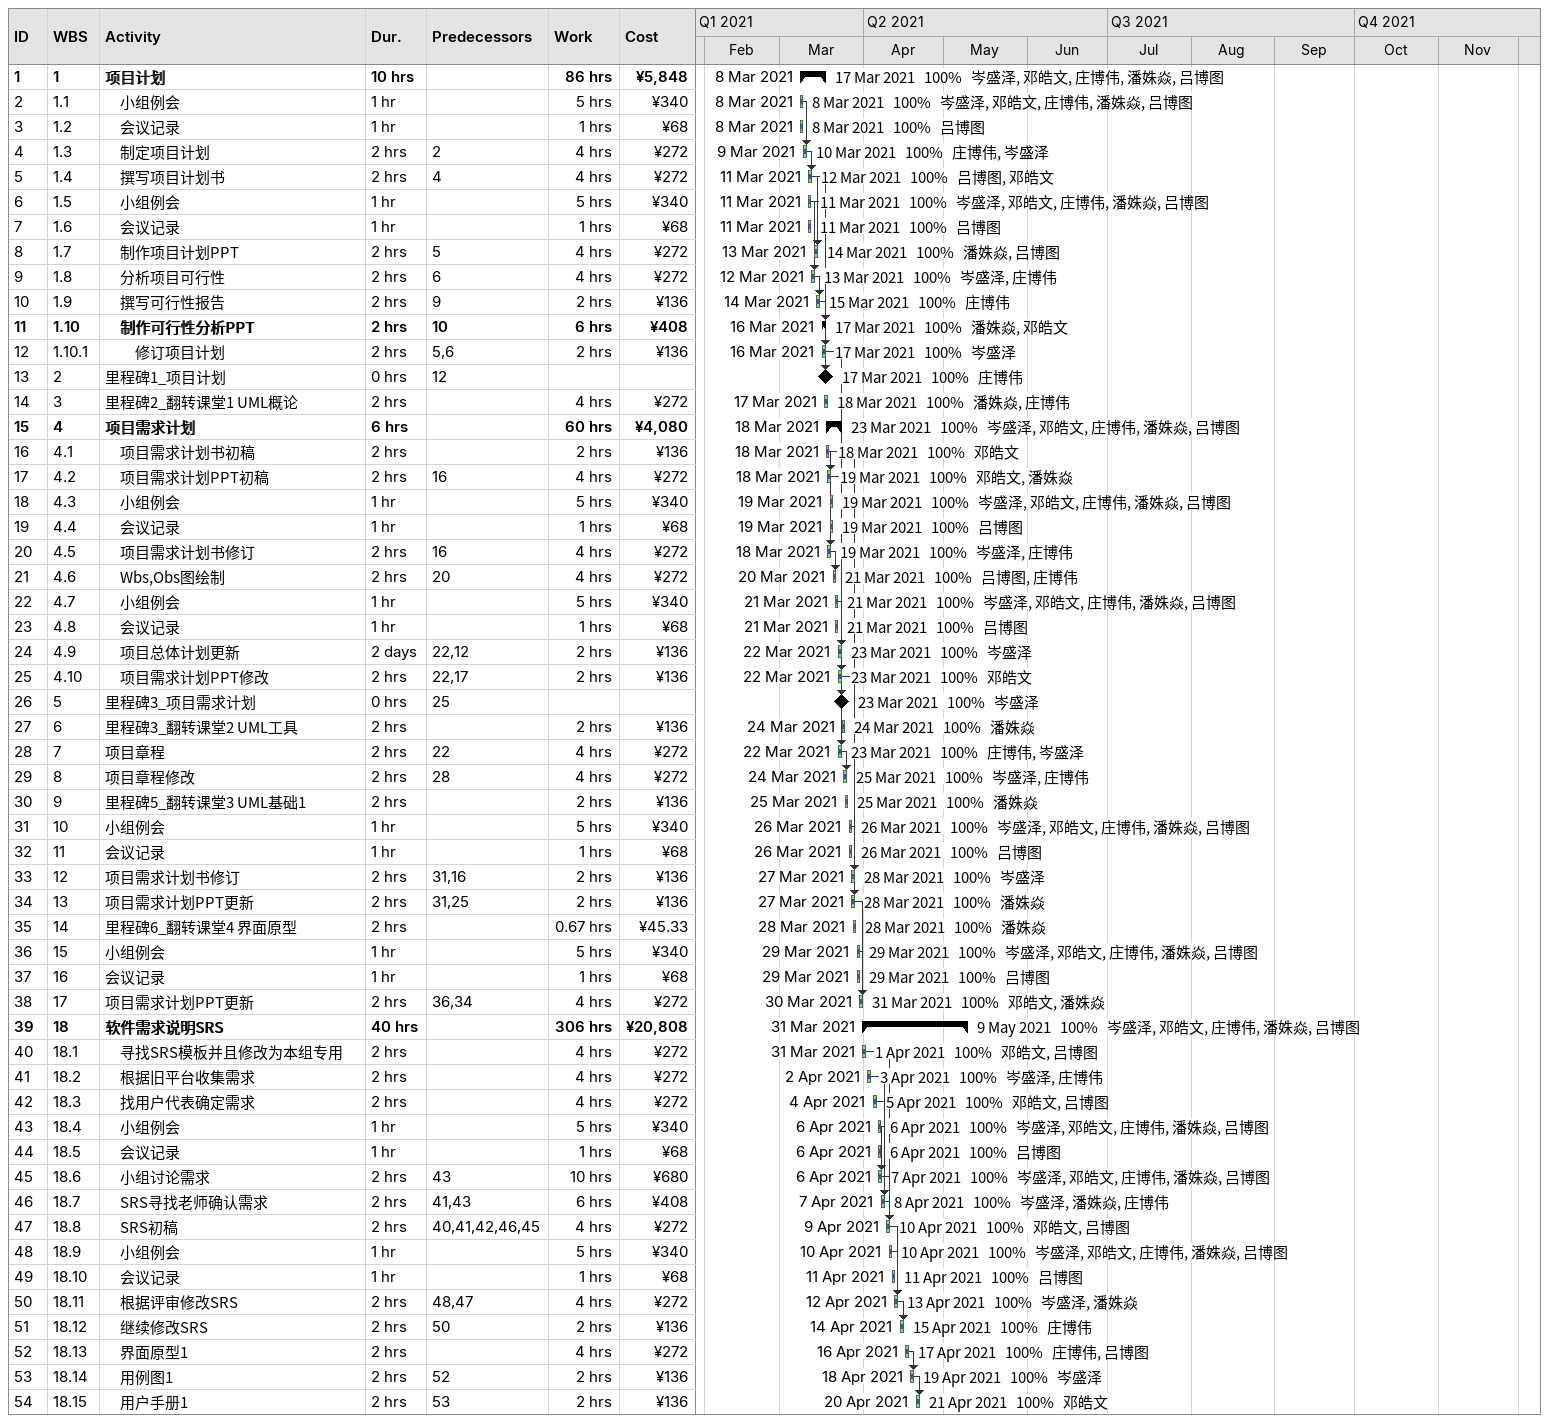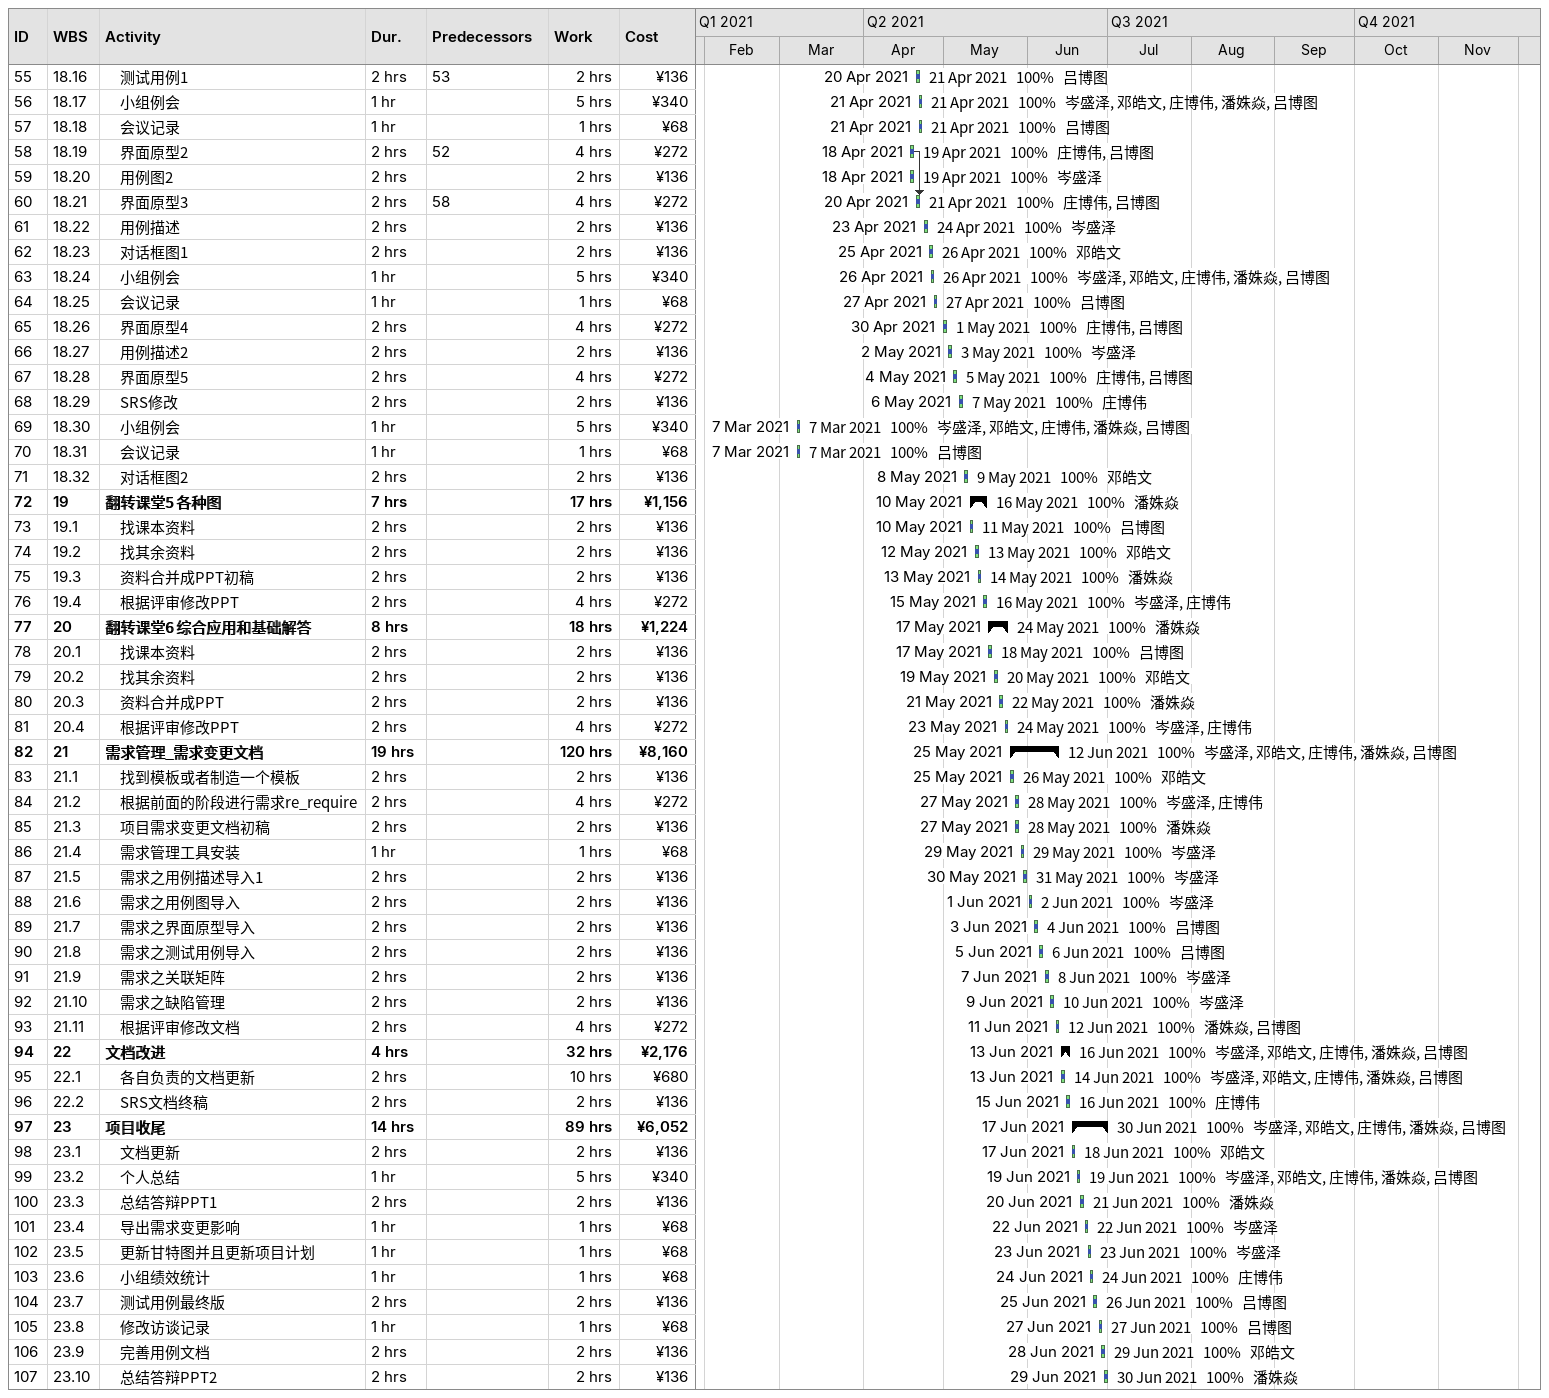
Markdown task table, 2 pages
| ID | WBS | Task | Duration | Start | Finish | Predecessors | Resources | % complete | Work (h) | Cost (¥) |
|---|---|---|---|---|---|---|---|---|---|---|
| 1 | 1 | **项目计划** | 10h | 2021-03-08 | 2021-03-17 |  | 岑盛泽, 邓皓文, 庄博伟, 潘姝焱, 吕博图 | 100 | 86 | 5848 |
| 2 | 1.1 | 小组例会 | 1h | 2021-03-08 | 2021-03-08 |  | 岑盛泽, 邓皓文, 庄博伟, 潘姝焱, 吕博图 | 100 | 5 | 340 |
| 3 | 1.2 | 会议记录 | 1h | 2021-03-08 | 2021-03-08 |  | 吕博图 | 100 | 1 | 68 |
| 4 | 1.3 | 制定项目计划 | 2h | 2021-03-09 | 2021-03-10 | 2 | 庄博伟, 岑盛泽 | 100 | 4 | 272 |
| 5 | 1.4 | 撰写项目计划书 | 2h | 2021-03-11 | 2021-03-12 | 4 | 吕博图, 邓皓文 | 100 | 4 | 272 |
| 6 | 1.5 | 小组例会 | 1h | 2021-03-11 | 2021-03-11 |  | 岑盛泽, 邓皓文, 庄博伟, 潘姝焱, 吕博图 | 100 | 5 | 340 |
| 7 | 1.6 | 会议记录 | 1h | 2021-03-11 | 2021-03-11 |  | 吕博图 | 100 | 1 | 68 |
| 8 | 1.7 | 制作项目计划PPT | 2h | 2021-03-13 | 2021-03-14 | 5 | 潘姝焱, 吕博图 | 100 | 4 | 272 |
| 9 | 1.8 | 分析项目可行性 | 2h | 2021-03-12 | 2021-03-13 | 6 | 岑盛泽, 庄博伟 | 100 | 4 | 272 |
| 10 | 1.9 | 撰写可行性报告 | 2h | 2021-03-14 | 2021-03-15 | 9 | 庄博伟 | 100 | 2 | 136 |
| 11 | 1.10 | **制作可行性分析PPT** | 2h | 2021-03-16 | 2021-03-17 | 10 | 潘姝焱, 邓皓文 | 100 | 6 | 408 |
| 12 | 1.10.1 | 修订项目计划 | 2h | 2021-03-16 | 2021-03-17 | 5, 6 | 岑盛泽 | 100 | 2 | 136 |
| 13 | 2 | 里程碑1_项目计划 | 0h | 2021-03-17 | 2021-03-17 | 12 | 庄博伟 | 100 |  |  |
| 14 | 3 | 里程碑2_翻转课堂1 UML概论 | 2h | 2021-03-17 | 2021-03-18 |  | 潘姝焱, 庄博伟 | 100 | 4 | 272 |
| 15 | 4 | **项目需求计划** | 6h | 2021-03-18 | 2021-03-23 |  | 岑盛泽, 邓皓文, 庄博伟, 潘姝焱, 吕博图 | 100 | 60 | 4080 |
| 16 | 4.1 | 项目需求计划书初稿 | 2h | 2021-03-18 | 2021-03-18 |  | 邓皓文 | 100 | 2 | 136 |
| 17 | 4.2 | 项目需求计划PPT初稿 | 2h | 2021-03-18 | 2021-03-19 | 16 | 邓皓文, 潘姝焱 | 100 | 4 | 272 |
| 18 | 4.3 | 小组例会 | 1h | 2021-03-19 | 2021-03-19 |  | 岑盛泽, 邓皓文, 庄博伟, 潘姝焱, 吕博图 | 100 | 5 | 340 |
| 19 | 4.4 | 会议记录 | 1h | 2021-03-19 | 2021-03-19 |  | 吕博图 | 100 | 1 | 68 |
| 20 | 4.5 | 项目需求计划书修订 | 2h | 2021-03-18 | 2021-03-19 | 16 | 岑盛泽, 庄博伟 | 100 | 4 | 272 |
| 21 | 4.6 | Wbs,Obs图绘制 | 2h | 2021-03-20 | 2021-03-21 | 20 | 吕博图, 庄博伟 | 100 | 4 | 272 |
| 22 | 4.7 | 小组例会 | 1h | 2021-03-21 | 2021-03-21 |  | 岑盛泽, 邓皓文, 庄博伟, 潘姝焱, 吕博图 | 100 | 5 | 340 |
| 23 | 4.8 | 会议记录 | 1h | 2021-03-21 | 2021-03-21 |  | 吕博图 | 100 | 1 | 68 |
| 24 | 4.9 | 项目总体计划更新 | 2d | 2021-03-22 | 2021-03-23 | 22, 12 | 岑盛泽 | 100 | 2 | 136 |
| 25 | 4.10 | 项目需求计划PPT修改 | 2h | 2021-03-22 | 2021-03-23 | 22, 17 | 邓皓文 | 100 | 2 | 136 |
| 26 | 5 | 里程碑3_项目需求计划 | 0h | 2021-03-23 | 2021-03-23 | 25 | 岑盛泽 | 100 |  |  |
| 27 | 6 | 里程碑3_翻转课堂2 UML工具 | 2h | 2021-03-24 | 2021-03-24 |  | 潘姝焱 | 100 | 2 | 136 |
| 28 | 7 | 项目章程 | 2h | 2021-03-22 | 2021-03-23 | 22 | 庄博伟, 岑盛泽 | 100 | 4 | 272 |
| 29 | 8 | 项目章程修改 | 2h | 2021-03-24 | 2021-03-25 | 28 | 岑盛泽, 庄博伟 | 100 | 4 | 272 |
| 30 | 9 | 里程碑5_翻转课堂3 UML基础1 | 2h | 2021-03-25 | 2021-03-25 |  | 潘姝焱 | 100 | 2 | 136 |
| 31 | 10 | 小组例会 | 1h | 2021-03-26 | 2021-03-26 |  | 岑盛泽, 邓皓文, 庄博伟, 潘姝焱, 吕博图 | 100 | 5 | 340 |
| 32 | 11 | 会议记录 | 1h | 2021-03-26 | 2021-03-26 |  | 吕博图 | 100 | 1 | 68 |
| 33 | 12 | 项目需求计划书修订 | 2h | 2021-03-27 | 2021-03-28 | 31, 16 | 岑盛泽 | 100 | 2 | 136 |
| 34 | 13 | 项目需求计划PPT更新 | 2h | 2021-03-27 | 2021-03-28 | 31, 25 | 潘姝焱 | 100 | 2 | 136 |
| 35 | 14 | 里程碑6_翻转课堂4 界面原型 | 2h | 2021-03-28 | 2021-03-28 |  | 潘姝焱 | 100 | 0.67 | 45.33 |
| 36 | 15 | 小组例会 | 1h | 2021-03-29 | 2021-03-29 |  | 岑盛泽, 邓皓文, 庄博伟, 潘姝焱, 吕博图 | 100 | 5 | 340 |
| 37 | 16 | 会议记录 | 1h | 2021-03-29 | 2021-03-29 |  | 吕博图 | 100 | 1 | 68 |
| 38 | 17 | 项目需求计划PPT更新 | 2h | 2021-03-30 | 2021-03-31 | 36, 34 | 邓皓文, 潘姝焱 | 100 | 4 | 272 |
| 39 | 18 | **软件需求说明SRS** | 40h | 2021-03-31 | 2021-05-09 |  | 岑盛泽, 邓皓文, 庄博伟, 潘姝焱, 吕博图 | 100 | 306 | 20808 |
| 40 | 18.1 | 寻找SRS模板并且修改为本组专用 | 2h | 2021-03-31 | 2021-04-01 |  | 邓皓文, 吕博图 | 100 | 4 | 272 |
| 41 | 18.2 | 根据旧平台收集需求 | 2h | 2021-04-02 | 2021-04-03 |  | 岑盛泽, 庄博伟 | 100 | 4 | 272 |
| 42 | 18.3 | 找用户代表确定需求 | 2h | 2021-04-04 | 2021-04-05 |  | 邓皓文, 吕博图 | 100 | 4 | 272 |
| 43 | 18.4 | 小组例会 | 1h | 2021-04-06 | 2021-04-06 |  | 岑盛泽, 邓皓文, 庄博伟, 潘姝焱, 吕博图 | 100 | 5 | 340 |
| 44 | 18.5 | 会议记录 | 1h | 2021-04-06 | 2021-04-06 |  | 吕博图 | 100 | 1 | 68 |
| 45 | 18.6 | 小组讨论需求 | 2h | 2021-04-06 | 2021-04-07 | 43 | 岑盛泽, 邓皓文, 庄博伟, 潘姝焱, 吕博图 | 100 | 10 | 680 |
| 46 | 18.7 | SRS寻找老师确认需求 | 2h | 2021-04-07 | 2021-04-08 | 41, 43 | 岑盛泽, 潘姝焱, 庄博伟 | 100 | 6 | 408 |
| 47 | 18.8 | SRS初稿 | 2h | 2021-04-09 | 2021-04-10 | 40, 41, 42, 46, 45 | 邓皓文, 吕博图 | 100 | 4 | 272 |
| 48 | 18.9 | 小组例会 | 1h | 2021-04-10 | 2021-04-10 |  | 岑盛泽, 邓皓文, 庄博伟, 潘姝焱, 吕博图 | 100 | 5 | 340 |
| 49 | 18.10 | 会议记录 | 1h | 2021-04-11 | 2021-04-11 |  | 吕博图 | 100 | 1 | 68 |
| 50 | 18.11 | 根据评审修改SRS | 2h | 2021-04-12 | 2021-04-13 | 48, 47 | 岑盛泽, 潘姝焱 | 100 | 4 | 272 |
| 51 | 18.12 | 继续修改SRS | 2h | 2021-04-14 | 2021-04-15 | 50 | 庄博伟 | 100 | 2 | 136 |
| 52 | 18.13 | 界面原型1 | 2h | 2021-04-16 | 2021-04-17 |  | 庄博伟, 吕博图 | 100 | 4 | 272 |
| 53 | 18.14 | 用例图1 | 2h | 2021-04-18 | 2021-04-19 | 52 | 岑盛泽 | 100 | 2 | 136 |
| 54 | 18.15 | 用户手册1 | 2h | 2021-04-20 | 2021-04-21 | 53 | 邓皓文 | 100 | 2 | 136 |
| 55 | 18.16 | 测试用例1 | 2h | 2021-04-20 | 2021-04-21 | 53 | 吕博图 | 100 | 2 | 136 |
| 56 | 18.17 | 小组例会 | 1h | 2021-04-21 | 2021-04-21 |  | 岑盛泽, 邓皓文, 庄博伟, 潘姝焱, 吕博图 | 100 | 5 | 340 |
| 57 | 18.18 | 会议记录 | 1h | 2021-04-21 | 2021-04-21 |  | 吕博图 | 100 | 1 | 68 |
| 58 | 18.19 | 界面原型2 | 2h | 2021-04-18 | 2021-04-19 | 52 | 庄博伟, 吕博图 | 100 | 4 | 272 |
| 59 | 18.20 | 用例图2 | 2h | 2021-04-18 | 2021-04-19 |  | 岑盛泽 | 100 | 2 | 136 |
| 60 | 18.21 | 界面原型3 | 2h | 2021-04-20 | 2021-04-21 | 58 | 庄博伟, 吕博图 | 100 | 4 | 272 |
| 61 | 18.22 | 用例描述 | 2h | 2021-04-23 | 2021-04-24 |  | 岑盛泽 | 100 | 2 | 136 |
| 62 | 18.23 | 对话框图1 | 2h | 2021-04-25 | 2021-04-26 |  | 邓皓文 | 100 | 2 | 136 |
| 63 | 18.24 | 小组例会 | 1h | 2021-04-26 | 2021-04-26 |  | 岑盛泽, 邓皓文, 庄博伟, 潘姝焱, 吕博图 | 100 | 5 | 340 |
| 64 | 18.25 | 会议记录 | 1h | 2021-04-27 | 2021-04-27 |  | 吕博图 | 100 | 1 | 68 |
| 65 | 18.26 | 界面原型4 | 2h | 2021-04-30 | 2021-05-01 |  | 庄博伟, 吕博图 | 100 | 4 | 272 |
| 66 | 18.27 | 用例描述2 | 2h | 2021-05-02 | 2021-05-03 |  | 岑盛泽 | 100 | 2 | 136 |
| 67 | 18.28 | 界面原型5 | 2h | 2021-05-04 | 2021-05-05 |  | 庄博伟, 吕博图 | 100 | 4 | 272 |
| 68 | 18.29 | SRS修改 | 2h | 2021-05-06 | 2021-05-07 |  | 庄博伟 | 100 | 2 | 136 |
| 69 | 18.30 | 小组例会 | 1h | 2021-03-07 | 2021-03-07 |  | 岑盛泽, 邓皓文, 庄博伟, 潘姝焱, 吕博图 | 100 | 5 | 340 |
| 70 | 18.31 | 会议记录 | 1h | 2021-03-07 | 2021-03-07 |  | 吕博图 | 100 | 1 | 68 |
| 71 | 18.32 | 对话框图2 | 2h | 2021-05-08 | 2021-05-09 |  | 邓皓文 | 100 | 2 | 136 |
| 72 | 19 | **翻转课堂5 各种图** | 7h | 2021-05-10 | 2021-05-16 |  | 潘姝焱 | 100 | 17 | 1156 |
| 73 | 19.1 | 找课本资料 | 2h | 2021-05-10 | 2021-05-11 |  | 吕博图 | 100 | 2 | 136 |
| 74 | 19.2 | 找其余资料 | 2h | 2021-05-12 | 2021-05-13 |  | 邓皓文 | 100 | 2 | 136 |
| 75 | 19.3 | 资料合并成PPT初稿 | 2h | 2021-05-13 | 2021-05-14 |  | 潘姝焱 | 100 | 2 | 136 |
| 76 | 19.4 | 根据评审修改PPT | 2h | 2021-05-15 | 2021-05-16 |  | 岑盛泽, 庄博伟 | 100 | 4 | 272 |
| 77 | 20 | **翻转课堂6 综合应用和基础解答** | 8h | 2021-05-17 | 2021-05-24 |  | 潘姝焱 | 100 | 18 | 1224 |
| 78 | 20.1 | 找课本资料 | 2h | 2021-05-17 | 2021-05-18 |  | 吕博图 | 100 | 2 | 136 |
| 79 | 20.2 | 找其余资料 | 2h | 2021-05-19 | 2021-05-20 |  | 邓皓文 | 100 | 2 | 136 |
| 80 | 20.3 | 资料合并成PPT | 2h | 2021-05-21 | 2021-05-22 |  | 潘姝焱 | 100 | 2 | 136 |
| 81 | 20.4 | 根据评审修改PPT | 2h | 2021-05-23 | 2021-05-24 |  | 岑盛泽, 庄博伟 | 100 | 4 | 272 |
| 82 | 21 | **需求管理_需求变更文档** | 19h | 2021-05-25 | 2021-06-12 |  | 岑盛泽, 邓皓文, 庄博伟, 潘姝焱, 吕博图 | 100 | 120 | 8160 |
| 83 | 21.1 | 找到模板或者制造一个模板 | 2h | 2021-05-25 | 2021-05-26 |  | 邓皓文 | 100 | 2 | 136 |
| 84 | 21.2 | 根据前面的阶段进行需求re_require | 2h | 2021-05-27 | 2021-05-28 |  | 岑盛泽, 庄博伟 | 100 | 4 | 272 |
| 85 | 21.3 | 项目需求变更文档初稿 | 2h | 2021-05-27 | 2021-05-28 |  | 潘姝焱 | 100 | 2 | 136 |
| 86 | 21.4 | 需求管理工具安装 | 1h | 2021-05-29 | 2021-05-29 |  | 岑盛泽 | 100 | 1 | 68 |
| 87 | 21.5 | 需求之用例描述导入1 | 2h | 2021-05-30 | 2021-05-31 |  | 岑盛泽 | 100 | 2 | 136 |
| 88 | 21.6 | 需求之用例图导入 | 2h | 2021-06-01 | 2021-06-02 |  | 岑盛泽 | 100 | 2 | 136 |
| 89 | 21.7 | 需求之界面原型导入 | 2h | 2021-06-03 | 2021-06-04 |  | 吕博图 | 100 | 2 | 136 |
| 90 | 21.8 | 需求之测试用例导入 | 2h | 2021-06-05 | 2021-06-06 |  | 吕博图 | 100 | 2 | 136 |
| 91 | 21.9 | 需求之关联矩阵 | 2h | 2021-06-07 | 2021-06-08 |  | 岑盛泽 | 100 | 2 | 136 |
| 92 | 21.10 | 需求之缺陷管理 | 2h | 2021-06-09 | 2021-06-10 |  | 岑盛泽 | 100 | 2 | 136 |
| 93 | 21.11 | 根据评审修改文档 | 2h | 2021-06-11 | 2021-06-12 |  | 潘姝焱, 吕博图 | 100 | 4 | 272 |
| 94 | 22 | **文档改进** | 4h | 2021-06-13 | 2021-06-16 |  | 岑盛泽, 邓皓文, 庄博伟, 潘姝焱, 吕博图 | 100 | 32 | 2176 |
| 95 | 22.1 | 各自负责的文档更新 | 2h | 2021-06-13 | 2021-06-14 |  | 岑盛泽, 邓皓文, 庄博伟, 潘姝焱, 吕博图 | 100 | 10 | 680 |
| 96 | 22.2 | SRS文档终稿 | 2h | 2021-06-15 | 2021-06-16 |  | 庄博伟 | 100 | 2 | 136 |
| 97 | 23 | **项目收尾** | 14h | 2021-06-17 | 2021-06-30 |  | 岑盛泽, 邓皓文, 庄博伟, 潘姝焱, 吕博图 | 100 | 89 | 6052 |
| 98 | 23.1 | 文档更新 | 2h | 2021-06-17 | 2021-06-18 |  | 邓皓文 | 100 | 2 | 136 |
| 99 | 23.2 | 个人总结 | 1h | 2021-06-19 | 2021-06-19 |  | 岑盛泽, 邓皓文, 庄博伟, 潘姝焱, 吕博图 | 100 | 5 | 340 |
| 100 | 23.3 | 总结答辩PPT1 | 2h | 2021-06-20 | 2021-06-21 |  | 潘姝焱 | 100 | 2 | 136 |
| 101 | 23.4 | 导出需求变更影响 | 1h | 2021-06-22 | 2021-06-22 |  | 岑盛泽 | 100 | 1 | 68 |
| 102 | 23.5 | 更新甘特图并且更新项目计划 | 1h | 2021-06-23 | 2021-06-23 |  | 岑盛泽 | 100 | 1 | 68 |
| 103 | 23.6 | 小组绩效统计 | 1h | 2021-06-24 | 2021-06-24 |  | 庄博伟 | 100 | 1 | 68 |
| 104 | 23.7 | 测试用例最终版 | 2h | 2021-06-25 | 2021-06-26 |  | 吕博图 | 100 | 2 | 136 |
| 105 | 23.8 | 修改访谈记录 | 1h | 2021-06-27 | 2021-06-27 |  | 吕博图 | 100 | 1 | 68 |
| 106 | 23.9 | 完善用例文档 | 2h | 2021-06-28 | 2021-06-29 |  | 邓皓文 | 100 | 2 | 136 |
| 107 | 23.10 | 总结答辩PPT2 | 2h | 2021-06-29 | 2021-06-30 |  | 潘姝焱 | 100 | 2 | 136 |
